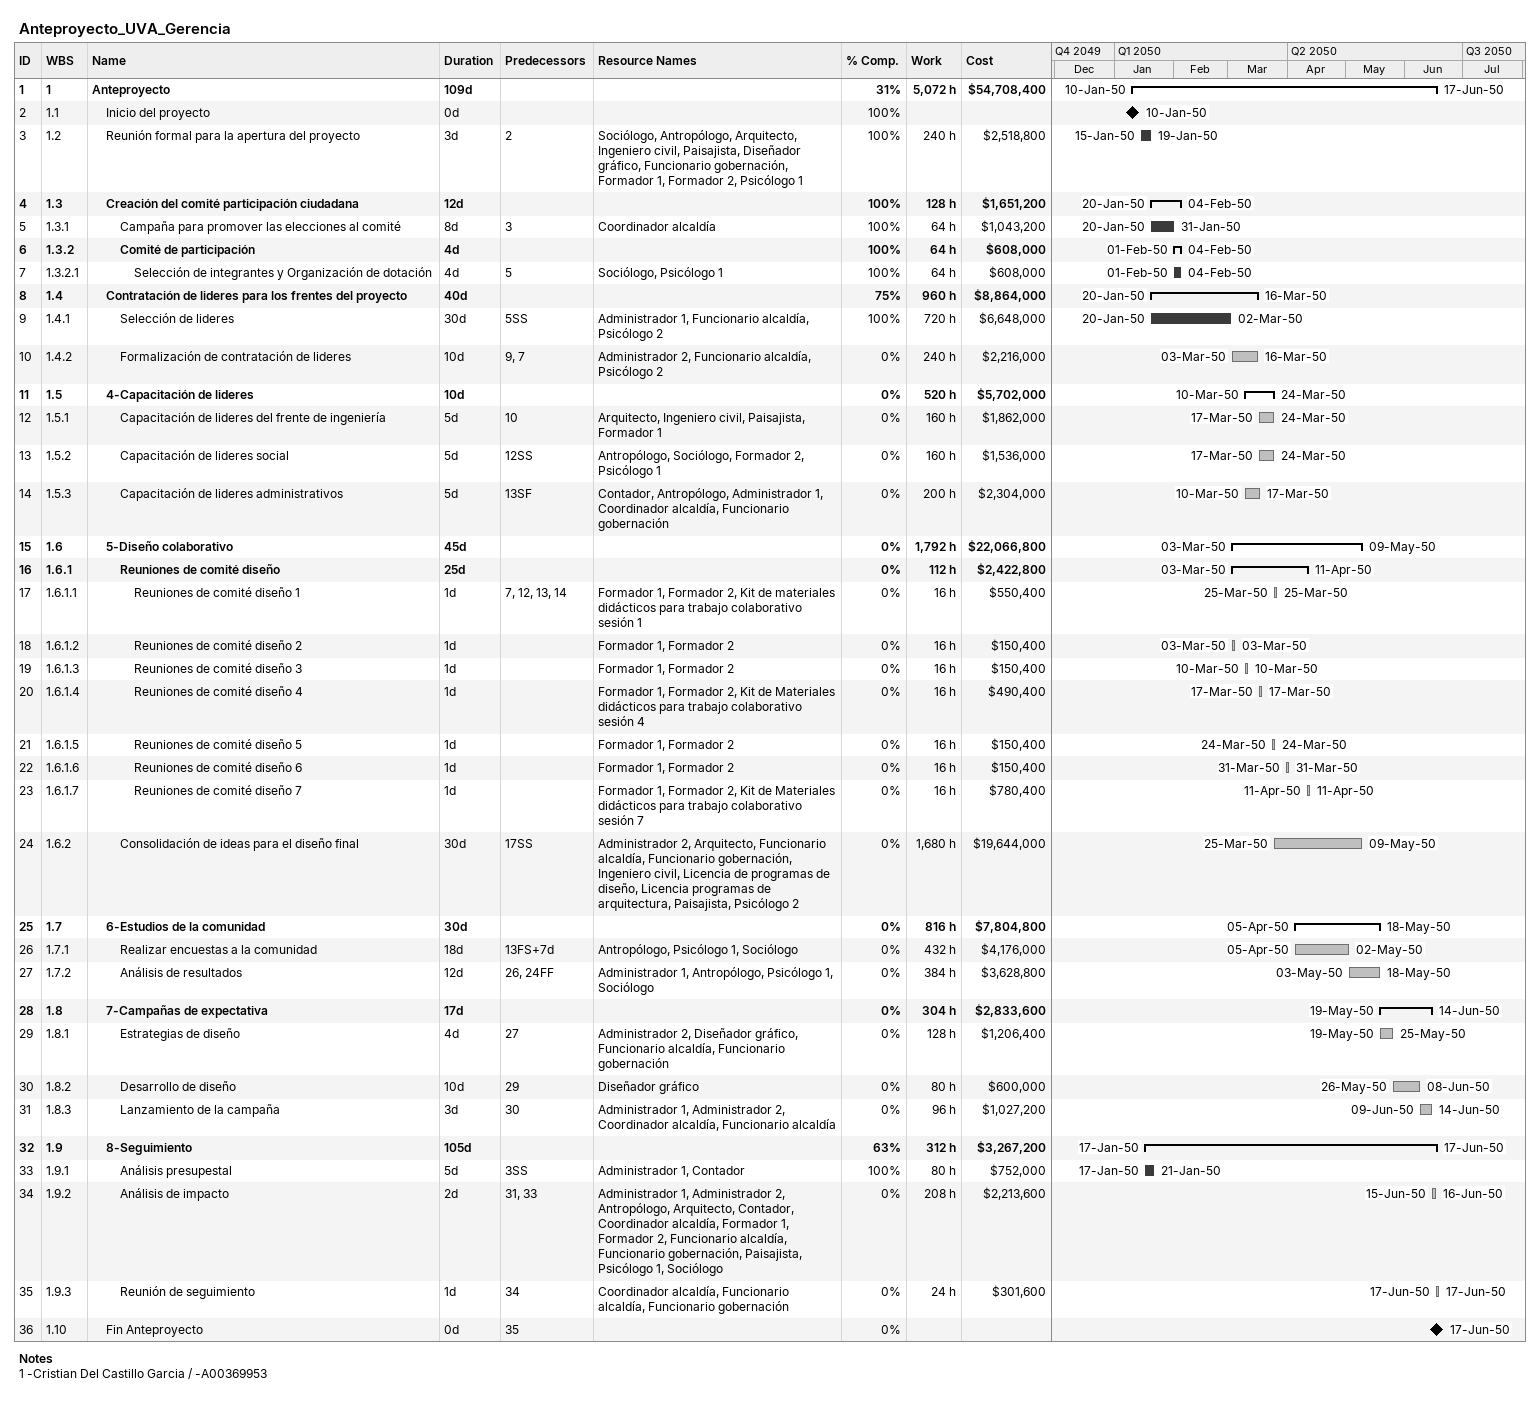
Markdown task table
Anteproyecto_UVA_Gerencia

| ID | WBS | Task | Duration | Start | Finish | Predecessors | Resources | % complete | Work (h) | Cost ($) |
|---|---|---|---|---|---|---|---|---|---|---|
| 1 | 1 | **Anteproyecto** | 109d | 2050-01-10 | 2050-06-17 |  |  | 31 | 5072 | 54708400 |
| 2 | 1.1 | Inicio del proyecto | 0d | 2050-01-10 | 2050-01-10 |  |  | 100 |  |  |
| 3 | 1.2 | Reunión formal para la apertura del proyecto | 3d | 2050-01-15 | 2050-01-19 | 2 | Sociólogo, Antropólogo, Arquitecto, Ingeniero civil, Paisajista, Diseñador gráfico, Funcionario gobernación, Formador 1, Formador 2, Psicólogo 1 | 100 | 240 | 2518800 |
| 4 | 1.3 | **Creación del comité participación ciudadana** | 12d | 2050-01-20 | 2050-02-04 |  |  | 100 | 128 | 1651200 |
| 5 | 1.3.1 | Campaña para promover las elecciones al comité | 8d | 2050-01-20 | 2050-01-31 | 3 | Coordinador alcaldía | 100 | 64 | 1043200 |
| 6 | 1.3.2 | **Comité de participación** | 4d | 2050-02-01 | 2050-02-04 |  |  | 100 | 64 | 608000 |
| 7 | 1.3.2.1 | Selección de integrantes y Organización de dotación | 4d | 2050-02-01 | 2050-02-04 | 5 | Sociólogo, Psicólogo 1 | 100 | 64 | 608000 |
| 8 | 1.4 | **Contratación de lideres para los frentes del proyecto** | 40d | 2050-01-20 | 2050-03-16 |  |  | 75 | 960 | 8864000 |
| 9 | 1.4.1 | Selección de lideres | 30d | 2050-01-20 | 2050-03-02 | 5SS | Administrador 1, Funcionario alcaldía, Psicólogo 2 | 100 | 720 | 6648000 |
| 10 | 1.4.2 | Formalización de contratación de lideres | 10d | 2050-03-03 | 2050-03-16 | 9, 7 | Administrador 2, Funcionario alcaldía, Psicólogo 2 | 0 | 240 | 2216000 |
| 11 | 1.5 | **4-Capacitación de lideres** | 10d | 2050-03-10 | 2050-03-24 |  |  | 0 | 520 | 5702000 |
| 12 | 1.5.1 | Capacitación de lideres del frente de ingeniería | 5d | 2050-03-17 | 2050-03-24 | 10 | Arquitecto, Ingeniero civil, Paisajista, Formador 1 | 0 | 160 | 1862000 |
| 13 | 1.5.2 | Capacitación de lideres social | 5d | 2050-03-17 | 2050-03-24 | 12SS | Antropólogo, Sociólogo, Formador 2, Psicólogo 1 | 0 | 160 | 1536000 |
| 14 | 1.5.3 | Capacitación de lideres administrativos | 5d | 2050-03-10 | 2050-03-17 | 13SF | Contador, Antropólogo, Administrador 1, Coordinador alcaldía, Funcionario gobernación | 0 | 200 | 2304000 |
| 15 | 1.6 | **5-Diseño colaborativo** | 45d | 2050-03-03 | 2050-05-09 |  |  | 0 | 1792 | 22066800 |
| 16 | 1.6.1 | **Reuniones de comité diseño** | 25d | 2050-03-03 | 2050-04-11 |  |  | 0 | 112 | 2422800 |
| 17 | 1.6.1.1 | Reuniones de comité diseño 1 | 1d | 2050-03-25 | 2050-03-25 | 7, 12, 13, 14 | Formador 1, Formador 2, Kit de materiales didácticos para trabajo colaborativo sesión 1 | 0 | 16 | 550400 |
| 18 | 1.6.1.2 | Reuniones de comité diseño 2 | 1d | 2050-03-03 | 2050-03-03 |  | Formador 1, Formador 2 | 0 | 16 | 150400 |
| 19 | 1.6.1.3 | Reuniones de comité diseño 3 | 1d | 2050-03-10 | 2050-03-10 |  | Formador 1, Formador 2 | 0 | 16 | 150400 |
| 20 | 1.6.1.4 | Reuniones de comité diseño 4 | 1d | 2050-03-17 | 2050-03-17 |  | Formador 1, Formador 2, Kit de Materiales didácticos para trabajo colaborativo sesión 4 | 0 | 16 | 490400 |
| 21 | 1.6.1.5 | Reuniones de comité diseño 5 | 1d | 2050-03-24 | 2050-03-24 |  | Formador 1, Formador 2 | 0 | 16 | 150400 |
| 22 | 1.6.1.6 | Reuniones de comité diseño 6 | 1d | 2050-03-31 | 2050-03-31 |  | Formador 1, Formador 2 | 0 | 16 | 150400 |
| 23 | 1.6.1.7 | Reuniones de comité diseño 7 | 1d | 2050-04-11 | 2050-04-11 |  | Formador 1, Formador 2, Kit de Materiales didácticos para trabajo colaborativo sesión 7 | 0 | 16 | 780400 |
| 24 | 1.6.2 | Consolidación de ideas para el diseño final | 30d | 2050-03-25 | 2050-05-09 | 17SS | Administrador 2, Arquitecto, Funcionario alcaldía, Funcionario gobernación, Ingeniero civil, Licencia de programas de diseño, Licencia programas de arquitectura, Paisajista, Psicólogo 2 | 0 | 1680 | 19644000 |
| 25 | 1.7 | **6-Estudios de la comunidad** | 30d | 2050-04-05 | 2050-05-18 |  |  | 0 | 816 | 7804800 |
| 26 | 1.7.1 | Realizar encuestas a la comunidad | 18d | 2050-04-05 | 2050-05-02 | 13FS+7d | Antropólogo, Psicólogo 1, Sociólogo | 0 | 432 | 4176000 |
| 27 | 1.7.2 | Análisis de resultados | 12d | 2050-05-03 | 2050-05-18 | 26, 24FF | Administrador 1, Antropólogo, Psicólogo 1, Sociólogo | 0 | 384 | 3628800 |
| 28 | 1.8 | **7-Campañas de expectativa** | 17d | 2050-05-19 | 2050-06-14 |  |  | 0 | 304 | 2833600 |
| 29 | 1.8.1 | Estrategias de diseño | 4d | 2050-05-19 | 2050-05-25 | 27 | Administrador 2, Diseñador gráfico, Funcionario alcaldía, Funcionario gobernación | 0 | 128 | 1206400 |
| 30 | 1.8.2 | Desarrollo de diseño | 10d | 2050-05-26 | 2050-06-08 | 29 | Diseñador gráfico | 0 | 80 | 600000 |
| 31 | 1.8.3 | Lanzamiento de la campaña | 3d | 2050-06-09 | 2050-06-14 | 30 | Administrador 1, Administrador 2, Coordinador alcaldía, Funcionario alcaldía | 0 | 96 | 1027200 |
| 32 | 1.9 | **8-Seguimiento** | 105d | 2050-01-17 | 2050-06-17 |  |  | 63 | 312 | 3267200 |
| 33 | 1.9.1 | Análisis presupestal | 5d | 2050-01-17 | 2050-01-21 | 3SS | Administrador 1, Contador | 100 | 80 | 752000 |
| 34 | 1.9.2 | Análisis de impacto | 2d | 2050-06-15 | 2050-06-16 | 31, 33 | Administrador 1, Administrador 2, Antropólogo, Arquitecto, Contador, Coordinador alcaldía, Formador 1, Formador 2, Funcionario alcaldía, Funcionario gobernación, Paisajista, Psicólogo 1, Sociólogo | 0 | 208 | 2213600 |
| 35 | 1.9.3 | Reunión de seguimiento | 1d | 2050-06-17 | 2050-06-17 | 34 | Coordinador alcaldía, Funcionario alcaldía, Funcionario gobernación | 0 | 24 | 301600 |
| 36 | 1.10 | Fin Anteproyecto | 0d | 2050-06-17 | 2050-06-17 | 35 |  | 0 |  |  |

Notes
- 1: -Cristian Del Castillo Garcia / -A00369953
